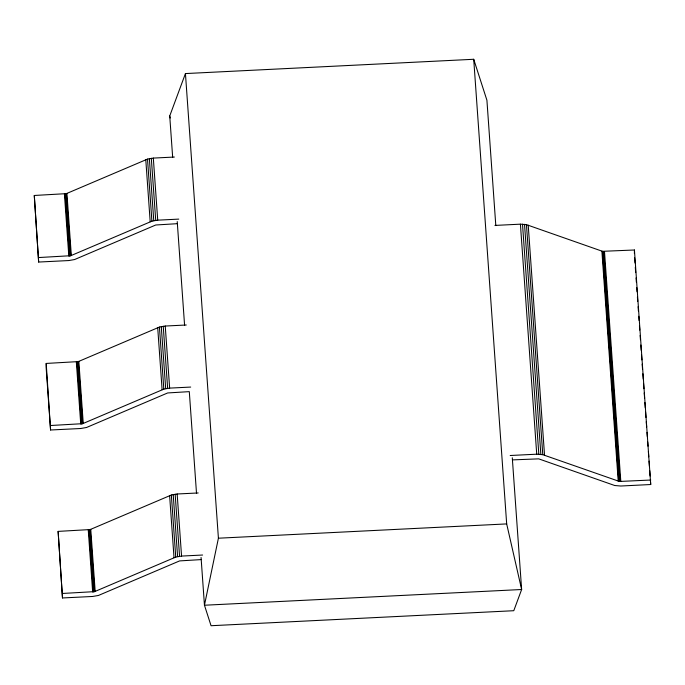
<?xml version="1.0" encoding="UTF-8"?>
<svg xmlns="http://www.w3.org/2000/svg" width="685" height="685" viewBox="0 0 685 685"><rect width="100%" height="100%" fill="white"/><g stroke="black" fill="none" stroke-linecap="round" stroke-linejoin="round"><path stroke-width="1.03" d="M174.367 157.045L153.32 158.089L147.506 159.1L66.351 193.641L34.284 195.473L38.651 262.047L68.791 260.557L74.605 259.538L155.752 224.997L177.381 223.678M38.651 262.047L34.284 195.473M186.277 324.998L165.239 326.043L159.425 327.062L78.27 361.603L46.203 363.435L46.169 367.931L50.57 430L80.71 428.51L86.524 427.491L167.671 392.95L189.3 391.64L196.509 493.286M50.57 430L46.203 363.435M198.196 492.96L177.158 493.996L171.344 495.015L90.189 529.556L58.122 531.389L62.489 597.962L92.629 596.464L98.443 595.453L179.59 560.912L201.219 559.594M62.489 597.962L58.122 531.389M634.404 253.604L634.43 249.999L602.475 251.318L526.448 224.654L520.412 224.166L494.93 225.425M512.431 459.892L538.718 458.856L614.736 485.519L620.781 486.016L650.716 484.526L634.43 249.999M495.812 225.613L486.915 100.25L473.712 59.278L185.438 73.569L218.412 538.204L204.455 605.232L211.057 625.722L513.776 610.712L521.636 589.511L512.286 457.768M172.671 157.362L169.734 115.97L185.438 73.569M38.685 257.551L70.76 255.71L151.907 221.178L157.721 220.159L178.768 219.114M50.604 425.505L82.68 423.673L163.826 389.131L169.64 388.112L190.687 387.068M62.523 593.458L94.599 591.626L175.745 557.085L181.559 556.074L202.606 555.03M510.188 455.508L536.732 454.189L542.777 454.686L619.437 481.461L650.75 480.031M218.412 538.204L506.677 523.914L521.636 589.511L204.455 605.232L201.065 557.487M169.734 115.97L170.205 118.017M634.618 257.697L635.004 263.023M635.303 267.278L635.68 272.604M636.057 277.93L636.356 282.186M636.742 287.512L637.041 291.776M637.418 297.102L637.718 301.357M638.095 306.683L638.403 310.939M638.78 316.264L639.079 320.529M639.456 325.854L639.764 330.11M640.141 335.436L640.441 339.7M640.817 345.017L641.194 350.343M641.503 354.607L641.879 359.933M642.179 364.189L642.556 369.515M642.855 373.77L643.241 379.096M643.54 383.36L643.917 388.686M644.217 392.942L644.594 398.268M644.902 402.532L645.279 407.849M645.578 412.113L645.955 417.439M646.263 421.695L646.64 427.02M647.017 432.346L647.316 436.602M647.693 441.928L648.001 446.192M648.378 451.518L648.755 456.844M649.055 461.099L649.431 466.425M649.74 470.681L650.116 476.006M650.416 480.271L650.716 484.526M604.487 251.481L620.815 481.512M603.793 251.489L620.113 481.521M603.117 251.438L619.437 481.461M602.475 251.318L618.795 481.349M601.892 251.155L618.212 481.178M528.212 225.168L544.532 455.191M526.448 224.654L542.777 454.686M524.53 224.312L540.85 454.343M522.501 224.149L538.821 454.181M520.412 224.166L536.732 454.189M473.712 59.278L506.677 523.914M177.227 221.58L184.59 325.332M153.32 158.089L157.721 220.159M165.239 326.043L169.64 388.112M177.158 493.996L181.559 556.074M151.316 158.269L155.726 220.339M163.235 326.223L167.645 388.292M175.154 494.185L179.564 556.254M149.364 158.612L153.765 220.681M161.283 326.565L165.684 388.635M173.202 494.527L177.603 556.597M147.506 159.1L151.907 221.178M159.425 327.062L163.826 389.131M171.344 495.015L175.745 557.085M145.785 159.733L150.195 221.812M157.704 327.695L162.114 389.765M169.623 495.649L174.024 557.718M66.924 193.435L71.334 255.505M78.843 361.389L83.253 423.458M90.762 529.342L95.172 591.42M66.351 193.641L70.76 255.71M78.27 361.603L82.68 423.673M90.189 529.556L94.599 591.626M65.734 193.812L70.135 255.882M77.653 361.766L82.054 423.835M89.572 529.719L93.973 591.789M65.084 193.923L69.485 255.993M77.003 361.877L81.404 423.946M88.922 529.839L93.323 591.908M64.416 193.983L68.817 256.053M76.335 361.937L80.736 424.006M88.254 529.899L92.655 591.968"/></g></svg>
